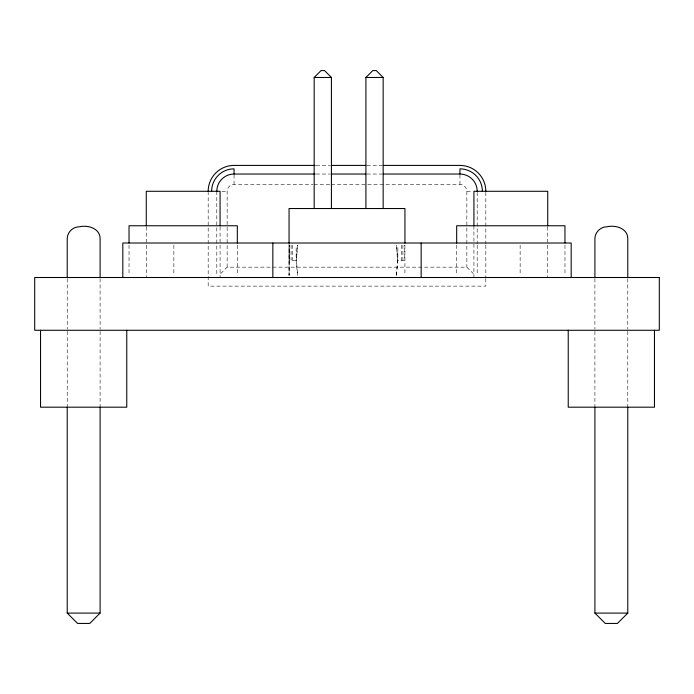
<?xml version="1.0" encoding="UTF-8"?>
<svg xmlns="http://www.w3.org/2000/svg" width="694" height="694" viewBox="0 0 694 694"><rect width="100%" height="100%" fill="white"/><g stroke="black" fill="none" stroke-linecap="round" stroke-linejoin="round"><path stroke-width="0.52" stroke-dasharray="3.47 2.6" d="M289.06 243.013L289.06 275.344L289.251 245.173M404.932 245.173L404.932 275.344M289.086 275.344L289.086 245.173L289.164 260.259L296.147 260.259L297.492 245.173M297.535 245.173L296.538 260.259L297.535 275.344M396.465 275.344L397.462 260.259L396.465 245.173M396.508 275.344L397.853 260.259L397.853 245.173M220.761 273.549L227.146 267.155L466.854 267.155L473.239 273.549M316.195 165.415L330.249 165.415M366.996 165.415L382.125 165.415M316.195 174.038L330.249 174.038M366.996 174.038L382.125 174.038M227.146 267.155L227.146 191.284A6.897 6.897 0 0 1 234.052 184.387L312.951 184.387M314.035 184.387L330.249 184.387M331.324 184.387L459.949 184.387A6.897 6.897 0 0 1 466.854 191.284L466.854 267.155M221.976 191.284L227.146 191.284M466.854 191.284L472.024 191.284M396.508 245.173L397.853 260.259L404.749 260.259L404.749 245.173M297.492 275.344L296.147 260.259L296.147 245.173M627.784 278.658L627.784 329.199M627.784 331.359L627.784 407.187M594.905 278.658L594.905 329.199M594.905 331.359L594.905 407.187M564.968 245.173L564.968 275.344M547.731 226.851L547.731 244.088M547.731 245.173L547.731 277.505M520.136 245.173L520.136 275.344M485.817 192.359L485.817 244.088M485.817 245.173L485.817 277.505M485.817 278.58L485.817 286.128L208.183 286.128L208.183 192.359M477.194 192.359L477.194 244.088M477.194 245.173L477.194 275.344M473.924 225.767L473.924 277.505M459.949 174.931L459.949 184.387M456.678 245.173L456.678 275.344M402.893 245.173L402.893 260.259M401.427 245.173L401.427 260.259M292.573 245.173L292.573 260.259M291.107 245.173L291.107 260.259M237.322 245.173L237.322 275.344M234.052 174.931L234.052 184.387M220.076 226.851L220.076 277.505M216.806 191.284L216.806 275.344M173.864 245.173L173.864 275.344M146.269 226.851L146.269 244.088M146.269 245.173L146.269 277.505M129.032 245.173L129.032 275.344M100.101 278.658L100.101 329.199M100.101 331.359L100.101 407.187M67.223 278.658L67.223 329.199M67.223 331.359L67.223 407.187"/><path stroke-width="1.04" d="M314.174 208.53L314.174 77.468L321.07 70.571L324.523 70.571L331.42 77.468L331.42 208.53M365.912 208.53L365.912 77.468L372.808 70.571L376.252 70.571L383.157 77.468L383.157 208.53M100.101 407.204L100.101 613.088L89.752 623.429L77.572 623.429L67.223 613.088L67.223 407.204M627.784 407.204L627.784 613.088L617.434 623.429L605.255 623.429L594.905 613.088L594.905 407.204M314.174 77.468L331.42 77.468M365.912 77.468L383.157 77.468M315.111 165.415L234.052 165.415A25.869 25.869 0 0 0 208.183 191.284M331.324 165.415L365.912 165.415M383.209 165.415L459.949 165.415A25.869 25.869 0 0 1 485.817 191.284M216.806 191.284A17.246 17.246 0 0 1 234.052 174.038L315.111 174.038M331.324 174.038L365.912 174.038M383.209 174.038L459.949 174.038A17.246 17.246 0 0 1 477.194 191.284M67.223 613.088L100.101 613.088M594.905 613.088L627.784 613.088M654.459 330.275L654.459 407.187L568.23 407.187L568.23 330.275M627.784 277.583L627.784 238.875C627.949 228.335 615.569 224.743 606.981 226.808C600.527 226.704 594.81 232.438 594.905 238.875L594.905 277.583M571.179 277.505L571.179 243.013L122.821 243.013L122.821 277.505M564.968 243.013L564.968 225.767L456.678 225.767L456.678 243.013M547.731 225.767L547.731 191.284L473.924 191.284L473.924 225.767M459.949 174.038L459.949 168.859A22.416 22.416 0 0 1 482.373 191.284M421.154 243.013L421.154 277.505M404.94 243.013L404.94 208.53L289.06 208.53L289.06 243.013M272.846 243.013L272.846 277.505M237.322 243.013L237.322 225.767L129.032 225.767L129.032 243.013M234.052 174.038L234.052 168.859A22.416 22.416 0 0 0 211.627 191.284M220.076 225.767L220.076 191.284L146.269 191.284L146.269 225.767M126.768 330.275L126.768 407.187L40.547 407.187L40.547 330.275M100.101 277.583L100.101 238.875C100.257 228.335 87.886 224.743 79.298 226.808C72.844 226.704 67.118 232.438 67.223 238.875L67.223 277.583M659.3 277.505L34.7 277.505L34.7 330.275L659.3 330.275L659.3 277.505"/></g></svg>
